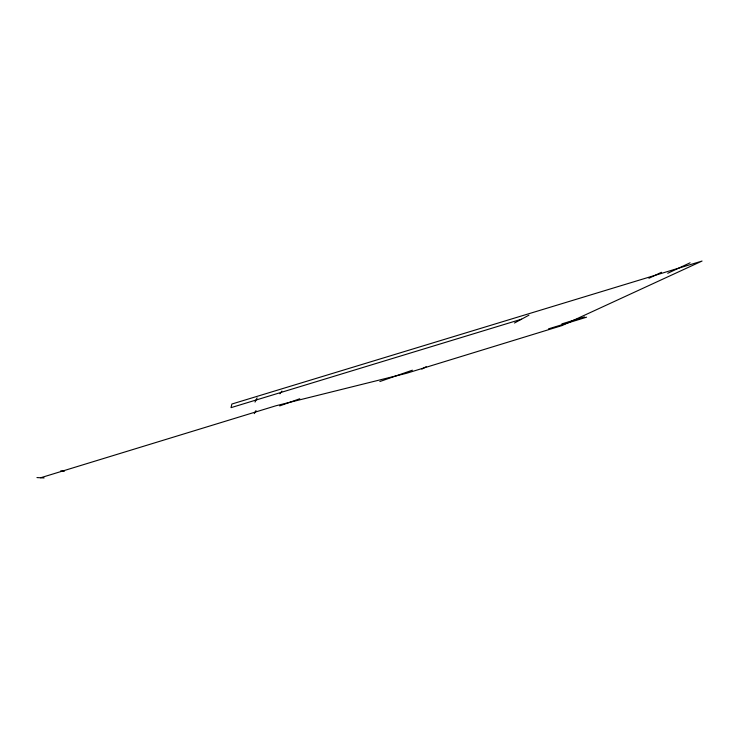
<?xml version="1.0" encoding="UTF-8"?>
<svg xmlns="http://www.w3.org/2000/svg" width="739" height="739" viewBox="0 0 739 739"><rect width="100%" height="100%" fill="white"/><g stroke="black" fill="none" stroke-linecap="round" stroke-linejoin="round"><path stroke-width="1.11" d="M255.001 402.081L257.107 397.887M254.271 413.618L255.999 410.598M279.942 393.785L281.882 391.107M421.858 369.121L426.181 366.692M514.473 323.017L528.939 315.174M648.925 278.27L661.451 272.294M667.723 273.282L690.097 262.798M279.684 405.905L299.775 398.755M379.864 381.527L412.399 370.193M40.599 477.773L275.97 405.757L406.404 373.324L562.093 325.548L702.05 261.052L231.87 404.03L231.011 407.651L521.54 319.193M561.862 323.894L584.595 316.929M548.504 328.864L586.563 317.197M36.95 477.579L44.091 477.948M60.7 470.863L64.358 471.242"/></g></svg>
